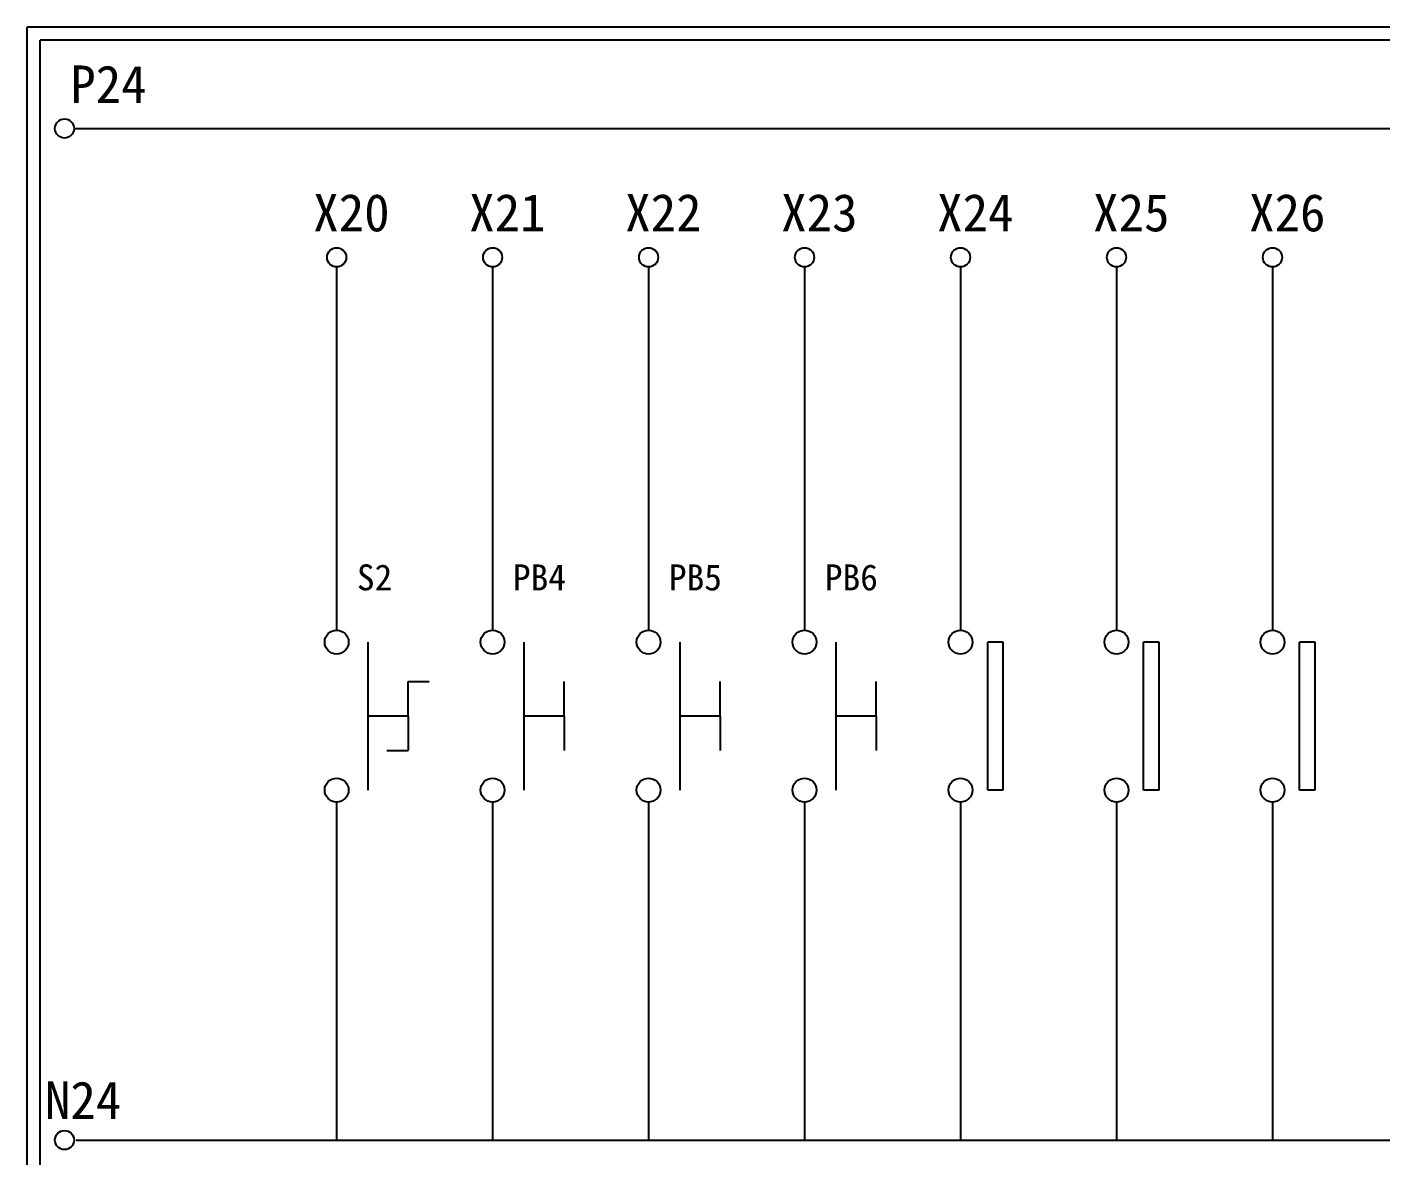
# Model space of a CAD drawing. Extents: x 325 to 612, y 3 to 207.
# Drawn here: x 325.3 to 455.5, y 98.4 to 207 of the extents above; entities that cross this region are included whole.
import ezdxf

# ---------------------------------------------------------------- set-up
doc = ezdxf.new("R2010")
doc.units = 0
doc.layers.get('0').update_dxf_attribs({"linetype": 'CONTINUOUS'})
doc.layers.add('圖框層', color=7, linetype='CONTINUOUS')
doc.layers.add('標尺寸層', color=3, linetype='CONTINUOUS')
doc.styles.add('STSL', font='kaiu.ttf')

msp = doc.modelspace()

# ---------------------------------------------------------------- linework, layer by layer
at = {"color": 0}
for p, q in [((419.2, 147.84), (417.7, 147.84)), ((434.2, 147.84), (432.7, 147.84)), ((449.2, 147.84), (447.7, 147.84)), ((361.97, 140.73), (361.97, 144.04)), ((376.97, 140.73), (376.97, 144.04)), ((391.97, 140.73), (391.97, 144.04)), ((406.97, 140.73), (406.97, 144.04)), ((361.97, 140.73), (361.97, 137.42)), ((376.97, 140.73), (376.97, 137.42)), ((391.97, 140.73), (391.97, 137.42)), ((406.97, 140.73), (406.97, 137.42)), ((419.2, 133.61), (417.7, 133.61)), ((434.2, 133.61), (432.7, 133.61)), ((449.2, 133.61), (447.7, 133.61))]:
    msp.add_line(p, q, dxfattribs=at)
at = {"layer": '圖框層', "color": 0}
for p, q in [((612.32, 206.97), (325.32, 206.97)), ((325.32, 3), (325.32, 206.97)), ((611.07, 205.72), (326.57, 205.72)), ((326.57, 4.25), (326.57, 205.72))]:
    msp.add_line(p, q, dxfattribs=at)
at = {"layer": '標尺寸層', "color": 0}
for p, q in [((329.84, 197.22), (607.44, 197.22)), ((355.09, 183.91), (355.09, 148.99)), ((370.09, 183.91), (370.09, 148.99)), ((385.09, 183.91), (385.09, 148.99)), ((400.09, 183.91), (400.09, 148.99)), ((415.09, 183.91), (415.09, 148.99)), ((430.09, 183.91), (430.09, 148.99)), ((445.09, 183.91), (445.09, 148.99)), ((358.1, 147.84), (358.1, 133.61)), ((373.1, 147.84), (373.1, 133.61)), ((388.1, 147.84), (388.1, 133.61)), ((403.1, 147.84), (403.1, 133.61)), ((417.7, 133.61), (417.7, 147.84)), ((419.2, 133.61), (419.2, 147.84)), ((432.7, 133.61), (432.7, 147.84)), ((434.2, 133.61), (434.2, 147.84)), ((447.7, 133.61), (447.7, 147.84)), ((449.2, 133.61), (449.2, 147.84)), ((361.97, 144.04), (364, 144.04)), ((361.97, 140.73), (358.1, 140.73)), ((376.97, 140.73), (373.1, 140.73)), ((391.97, 140.73), (388.1, 140.73)), ((406.97, 140.73), (403.1, 140.73)), ((359.93, 137.42), (361.97, 137.42)), ((355.09, 132.46), (355.09, 99.96)), ((370.09, 132.46), (370.09, 99.96)), ((385.09, 132.46), (385.09, 99.96)), ((400.09, 132.46), (400.09, 99.96)), ((415.09, 132.46), (415.09, 99.96)), ((430.09, 132.46), (430.09, 99.96)), ((445.09, 132.46), (445.09, 99.96)), ((330.05, 99.96), (607.92, 99.96))]:
    msp.add_line(p, q, dxfattribs=at)
for centre, radius in [((328.92, 197.22), 0.92), ((355.09, 184.83), 0.92), ((370.09, 184.83), 0.92), ((385.09, 184.83), 0.92), ((400.09, 184.83), 0.92), ((415.09, 184.83), 0.92), ((430.09, 184.83), 0.92), ((445.09, 184.83), 0.92), ((355.09, 147.84), 1.15), ((370.09, 147.84), 1.15), ((385.09, 147.84), 1.15), ((400.09, 147.84), 1.15), ((415.09, 147.84), 1.15), ((430.09, 147.84), 1.15), ((445.09, 147.84), 1.15), ((355.09, 133.61), 1.15), ((370.09, 133.61), 1.15), ((385.09, 133.61), 1.15), ((400.09, 133.61), 1.15), ((415.09, 133.61), 1.15), ((430.09, 133.61), 1.15), ((445.09, 133.61), 1.15), ((328.92, 99.96), 0.92)]:
    msp.add_circle(centre, radius, dxfattribs=at)

# ---------------------------------------------------------------- texts
at = {"layer": '圖框層', "color": 0, "style": 'STSL'}
for s, height, p in [('P24', 3.6, (329.47, 199.68)), ('X20', 3.6, (352.84, 187.33)), ('X21', 3.6, (367.84, 187.33)), ('X22', 3.6, (382.84, 187.33)), ('X23', 3.6, (397.84, 187.33)), ('X24', 3.6, (412.84, 187.33)), ('X25', 3.6, (427.84, 187.33)), ('X26', 3.6, (442.84, 187.33)), ('S2', 2.5, (357.04, 152.81)), ('PB4', 2.5, (372.04, 152.81)), ('PB5', 2.5, (387.04, 152.81)), ('PB6', 2.5, (402.04, 152.81)), ('N24', 3.6, (327.04, 102))]:
    msp.add_text(s, height=height, dxfattribs=at).set_placement(p)

doc.saveas('drawing.dxf')
